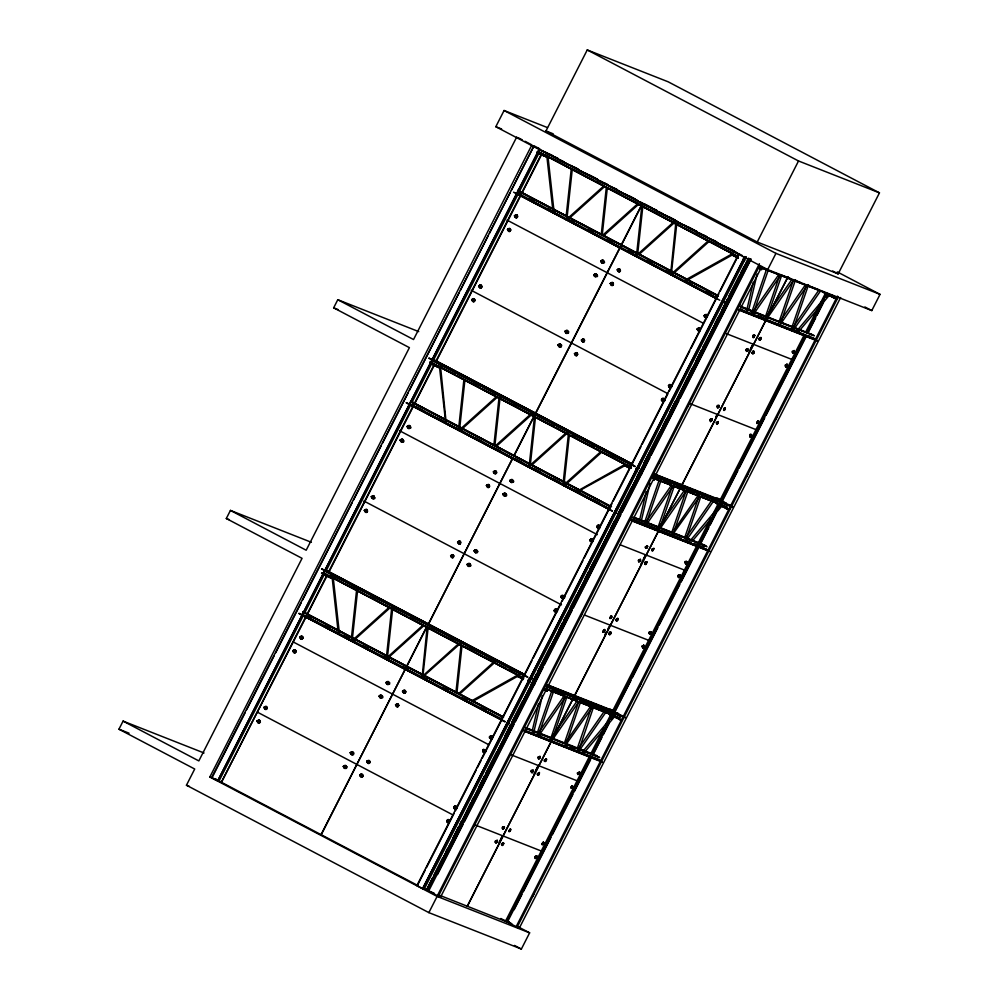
<?xml version="1.0" encoding="UTF-8"?>
<svg xmlns="http://www.w3.org/2000/svg" width="999" height="999" viewBox="0 0 999 999"><rect width="100%" height="100%" fill="white"/><g stroke="black" fill="none" stroke-linecap="round" stroke-linejoin="round"><path stroke-width="1.5" d="M260.027 721.64C259.952 723.988 256.181 721.453 258.454 720.579M259.902 720.978L259.89 722.477M265.422 708.441L264.872 707.829L266.696 707.604M266.708 707.904L265.085 708.328M265.946 706.718C270.142 710.401 260.989 708.166 265.959 706.718M294.905 652.247L294.143 650.686M295.217 651.86L294.543 650.524M295.816 651.673L294.33 650.461L295.192 651.76M302.635 637.724L301.174 638.149L302.547 637.886M360.964 775.049L361.613 776.298M362.35 776.523C357.979 773.563 364.51 777.297 360.989 775.137M361.738 776.81C365.746 775.461 358.354 772.664 360.739 776.41M364.797 510.826C365.06 507.692 369.642 511.663 366.333 512.112M366.084 511.888L365.097 510.851L365.934 510.064M366.233 511.688L365.547 510.252M369.755 762.249C368.156 764.922 366.283 759.54 369.318 761.238M367.744 762.062L369.48 761.812M369.63 761.338L369.618 762.824L367.994 762.961M372.19 497.315L372.502 496.328L373.901 496.54M397.215 705.931L396.753 704.72L397.34 706.093M396.878 704.782L397.739 706.206M398.564 705.406L398.089 706.093M402.722 441.595C397.789 440.784 405.082 438.536 402.322 441.508M402.709 441.308L402.11 440.059L402.41 441.471M403.983 440.796L403.608 441.945M403.608 692.02L403.696 690.796M403.521 691.832L405.394 691.633L403.384 691.783M410.04 426.785C407.48 424.8 409.078 430.119 409.74 426.136M410.951 427.135L410.814 427.959M467.557 564.822C468.706 561.038 472.752 567.444 468.294 566.108C464.635 563.174 472.302 562.687 469.755 565.983M469.23 565.784L468.469 564.048M469.343 565.809C468.556 562.1 466.745 566.058 469.692 565.834M470.142 564.947L469.53 565.759M470.966 565.034L470.841 565.846M474.488 300.974C471.241 301.036 474.45 297.277 474.65 300.774M473.039 299.712L474.25 300.936M474.275 300.849L473.626 299.513M475.686 552.41L476.885 551.436M477.26 551.598L475.711 549.974L474.612 551.498M477.922 551.373L477.21 552.772M504.645 493.643L503.721 494.905L505.219 495.566M505.469 495.229L504.782 495.467L504.483 493.843M506.755 494.805L506.381 495.954M509.927 230.569L509.203 230.632M510.064 230.619L508.941 229.096M510.664 230.007C508.054 234.103 507.305 225.624 510.676 230.007M513.711 481.143L513.573 481.968M515.884 216.771C518.306 217.857 512.912 215.247 516.783 215.447M575.436 354.695L575.923 353.209M576.898 354.807L575.824 353.808M577.497 354.533L576.798 353.334L575.836 353.534M582.18 340.522L583.166 339.523L584.452 340.609M582.18 340.247L584.003 341.483M584.24 340.309C585.214 340.284 581.58 343.456 582.155 339.61M611.613 283.304C615.147 285.302 610.064 284.74 612.15 283.192M613.423 284.003L612.887 285.065M344.268 765.808L344.255 767.756M344.568 766.733L346.154 767.045L344.255 766.757M344.892 768.094L346.178 767.819L345.991 766.708M352.822 754.195C349.675 755.644 350.849 749.874 353.047 752.796M352.51 754.083L352.048 752.459M352.822 753.92L352.085 752.497M353.259 753.583L352.547 754.457M382.23 696.715L381.381 697.889M387.225 682.504L387.837 683.666L387.724 682.217M388.024 682.329L388.199 683.878M447.015 820.816L447.29 821.765M447.702 821.615L447.465 821.203M447.614 821.353L449.325 820.891L448.913 820.129M453.546 555.631L451.61 555.107L451.348 556.793M447.614 821.265L449.475 821.24L447.54 821.478M453.371 556.118L453.384 555.919M453.583 556.018L452.947 557.43M454.982 808.441C452.672 806.505 457.242 806.156 455.844 808.566C453.459 809.39 453.546 805.256 455.881 806.48M455.144 808.715L456.431 808.453L456.605 807.254M459.94 541.508C455.169 540.834 461.463 546.428 460.489 541.97M485.252 751.011L483.816 749.974L483.341 751.473M485.526 751.335L484.915 750.561M491.958 736.45C493.156 741.196 488.748 733.653 491.82 738.136M496.441 472.052C496.078 476.411 491.458 469.692 496.028 471.491M491.745 737.924C490.671 739.61 488.436 736.126 490.959 736.063M495.929 473.089L495.292 471.653L496.166 473.126M554.383 610.451L555.931 609.315M558.441 345.479L558.978 344.43M556.431 610.077L556.518 610.714M557.092 610.876L556.818 609.914M557.305 610.926C555.806 605.731 551.898 613.286 556.992 611.563M557.542 610.988C556.293 605.394 551.048 612.837 556.83 611.962M560.726 345.429L559.028 345.891M559.977 344.33L560.614 346.616M562.237 596.391L562.612 597.864M565.909 332.717L565.933 330.769M562.699 596.053L563.461 597.527L562.762 597.664M567.894 331.668C565.172 328.871 566.146 334.203 566.72 332.617C565.122 328.384 568.856 335.14 567.07 331.343M562.487 598.026C565.983 597.827 561.213 593.768 563.224 597.614M567.956 331.943L567.27 333.079L565.896 332.704M590.434 540.846L590.696 539.173L592.307 539.597M594.655 275.399C598.788 272.802 593.481 277.235 596.216 274.875M592.869 540.309L591.67 541.508M598.139 525.636L597.427 526.61L598.401 527.634M598.276 527.797L598.988 527.659L598.176 525.849M603.883 262C602.347 265.072 599.425 259.403 603.071 260.589M598.638 527.847L599.75 527.285L599.313 525.761M600.049 527.035C598.064 521.578 595.079 530.132 599.937 527.385M600.274 527.097C598.551 521.166 594.105 529.795 599.912 527.834M603.309 262.312L601.96 261.214L602.659 262.45M603.896 262.013L603.621 261.051M664.023 399.513L662.162 399.912L664.073 400.599M668.681 385.776L669.517 387.212M669.442 385.539L670.017 386.913M671.116 387.063L670.566 385.102L668.693 385.789M697.951 329.682L698.526 328.609L699.862 329.133L698.651 330.107L697.976 329.508L698.788 330.607M706.668 315.072L707.092 316.583L705.981 317.158M503.633 828.358C504.133 825.436 502.272 830.244 503.446 828.408M539.073 757.517C537.986 760.901 539.772 755.144 539.423 758.129M542.332 844.442L543.518 842.432M578.546 773.8C579.532 770.828 577.772 775.249 578.696 773.913M610.714 616.82L610.776 617.906M611.026 617.594L611.013 616.57L610.389 617.07M647.04 546.241L646.515 547.689L646.54 546.503M646.765 547.44L646.753 546.328M650.586 631.805L649.825 633.578M686.238 561.875L685.988 563.236L686.026 562.062M717.519 407.38L718.331 405.869L718.368 406.905M753.97 336.95L753.845 335.901M754.245 337.275L754.52 335.277L753.758 336.863M757.879 422.365L757.804 421.416L757.916 422.165M793.506 352.447C794.342 348.751 791.77 355.382 794.342 351.785M793.631 351.198L793.293 351.86M446.216 423.064L440.534 366.458M553.946 212.725L553.109 212.737L546.828 156.056M352.147 640.883L351.149 640.821M385.789 658.865L387.225 659.315L386.176 659.328L391.77 607.342M428.146 627.559L422.714 677.971L421.99 678.109L427.11 627.534M422.727 677.934L421.678 677.946L460.414 643.431M496.653 396.453L459.265 430.07L459.727 430.906L458.454 430.169L463.886 379.757M458.791 430.032L459.503 430.157L464.935 379.782M500.337 395.154L499.4 395.055M566.858 219.505L565.809 219.48L566.908 220.092M676.748 223.988L671.316 274.4L670.579 274.538L675.699 223.963M708.466 240.659L671.078 274.275L671.678 275.112L670.267 274.375M502.809 844.692C502.922 841.183 503.021 847.015 502.06 844.48M538.711 773.189L538.486 774.512L538.548 773.351M609.964 633.928C611.051 630.981 609.09 635.414 610.164 634.003M645.304 563.786L645.903 562.662M645.616 564.235L646.728 561.763L646.203 564.085M717.457 423.351L717.469 422.202M717.319 423.239C718.081 422.415 718.993 421.103 717.632 421.84M752.722 352.884L753.209 351.286L752.909 352.884M753.696 352.06L753.196 353.134L753.146 352.272M753.134 352.447L753.671 351.149L754.195 351.76M753.446 352.884L753.683 351.061M351.436 637.799L356.543 590.446M352.322 639.36L357.592 590.471M387.55 656.268L392.657 608.903M455.894 692.694L460.989 645.342M456.943 692.732L462.038 645.366M493.856 445.542L498.963 398.189M494.905 445.566L500.012 398.214M529.358 464.198L534.453 416.845M530.232 465.759L535.501 416.87M566.133 216.421L571.241 169.068M567.02 217.982L572.29 169.093M563.236 482.005L568.344 434.652M564.123 483.566L569.393 434.677M601.211 234.852L606.306 187.5M602.26 234.877L607.192 189.048M636.7 253.509L641.97 204.62M637.749 253.534L642.856 206.181M495.766 841.782L495.629 842.694M497.202 841.533L497.29 840.209L496.216 840.908M531.618 771.328L531.406 772.464M531.805 771.79C533.803 770.616 531.93 771.515 531.905 770.766M533.191 771.278L533.191 770.429M539.385 757.991L539.635 756.805L538.973 757.254M539.822 756.655L539.947 757.642M536.475 856.942L535.676 858.228L535.414 856.88M536.413 856.742L536.738 856.33M537.037 856.355C536.051 859.202 537.812 854.095 535.851 856.305M543.169 843.743L542.407 843.094M543.993 842.694L543.481 844.118M571.291 787.399L572.252 786.712M571.316 787.187L572.227 785.863M579.183 772.652L578.808 773.825M603.583 631.405L604.358 630.344L603.171 632.042M603.384 631.68L604.383 629.67M610.077 617.432L609.939 618.344M611.176 615.908L610.352 618.319M610.214 618.019L611.101 616.258M611.713 616.845L611.6 615.859L610.689 616.408M639.248 560.064L638.998 561.5L640.247 559.64M640.571 559.989L640.172 561.313M645.092 547.527L645.242 546.828M647.364 546.416L646.64 548.214M647.652 546.228L647.29 546.952M642.557 647.177L643.856 646.178M644.13 645.654L643.506 645.466L643.319 646.927M644.392 645.666L643.868 647.09M649.512 633.516L650.399 631.63M650.337 633.841L650.549 631.78M651.073 632.454L651.123 631.68M678.383 576.411L678.483 577.647L679.382 577.047M678.483 577.047L678.458 576.186M679.557 575.824C679.57 573.688 679.795 577.659 680.132 575.761M679.67 575.724L678.658 576.748L679.57 575.436M685.351 562.749L685.639 564.01L687.087 562.112M686.101 563.186L685.888 563.111M710.664 420.304L710.639 421.191L711.5 419.218M712.1 419.817L711.8 418.806L710.614 419.967M717.432 406.743L717.519 407.979L718.431 407.392M717.619 406.655L717.482 407.255M718.293 407.055L718.456 405.582M719.218 405.769L718.456 407.505M746.428 349.712L746.39 350.761L747.552 349.55M747.889 349.588L747.776 348.601L746.703 349.3M753.283 336.288L753.159 337.637L753.995 337.375M750.024 435.726L750.249 437.2L751.748 434.977M750.212 436.188L751.211 435.477M750.249 435.277C753.034 433.279 749.225 438.573 749.937 436.163M757.292 423.164C757.267 419.568 759.465 423.139 756.892 422.502M758.428 421.765L757.966 420.941M784.964 366.034L785.276 364.96M785.726 366.096C785.464 367.407 788.735 362.437 786.188 364.847M792.532 352.697L793.531 350.861L794.242 351.286M502.097 844.28L502.347 845.516L503.783 843.606M502.185 844.917L502.285 844.192M503.021 844.33L502.272 843.693M503.309 844.255L503.346 842.844M503.558 843.718L503.409 842.669L502.085 844.217M508.891 831.255L509.215 830.169M509.003 831.156L510.227 830.206M510.102 830.231L510.202 829.357M510.789 829.62L510.202 830.956M537.1 774.362L537.262 773.676M537.712 774.687L537.949 773.825M538.586 774.462L537.874 774.05M544.667 761.026L545.004 759.939M544.917 760.826L545.891 759.04M545.579 761.076L544.805 760.589L545.879 760.002M546.228 759.215L545.779 760.239M546.565 759.39L546.316 760.089M610.114 633.853L610.664 633.054M609.889 632.717C611.413 630.893 611.413 634.215 610.327 632.404M616.371 620.129L616.47 619.705M617.557 619.118L616.433 620.429M617.232 618.868L616.333 621.041L617.507 620.192M617.682 618.668L617.37 620.654M617.981 619.318L617.906 618.344L616.995 618.905M645.953 564.198L645.167 564.46L645.292 563.136M645.179 563.886L646.078 562.012M652.185 549.7L652.035 550.611M653.334 548.888L652.21 550.199M653.808 548.801L653.408 549.675M716.633 423.539L716.97 422.44M718.256 422.34L718.081 421.64M723.588 409.877L723.825 409.016M723.713 409.777L725.336 408.928M724.999 408.666L724.937 407.992M752.422 353.309L752.647 352.447M752.534 353.196L752.921 351.698M753.733 351.848L752.859 351.398M754.32 351.66L753.92 352.36M759.377 339.648L759.54 339.011M759.789 339.173L759.864 340.072M761.001 338.461L760.851 337.4L759.839 338.336M761.275 337.999L760.514 339.735M321.641 569.005L527.684 677.285M321.516 573.214L332.005 578.446L330.881 576.923L517.907 675.199M428.996 358.304L635.039 466.595M438.236 366.233L439.36 367.757L430.144 363.411M536.351 147.615L539.16 148.801M545.591 155.544L546.703 157.068L537.487 152.722M521.928 677.747L517.981 676.685L522.302 678.121M528.021 680.207L527.947 680.931M532.267 678.596L530.369 677.846C524.9 680.918 533.616 683.304 528.021 681.705M628.009 465.971L629.183 466.895M629.283 467.057L625.337 465.996L627.384 465.721M636.151 470.242C635.951 467.17 642.232 468.818 637.712 467.157C632.255 470.229 640.971 472.614 635.364 471.016M612.812 710.801L610.127 709.09M744.542 257.492C740.771 259.528 747.764 262.038 742.719 260.327M532.342 730.331L538.586 703.721M533.728 732.479L542.407 695.516M639.685 519.642L646.278 491.558M641.433 520.317L650.099 483.354M746.69 310.439L753.283 282.342M748.788 309.628L757.105 274.138M392.207 605.906L391.533 605.144L392.944 605.894M385.764 658.766L423.189 624.949M600.449 237.3L600.911 237.862M495.392 841.595L495.841 840.708M495.641 842.082L496.828 840.434M495.841 841.558L495.716 842.894L496.74 842.307M496.765 841.658C495.829 841.757 496.965 841.57 497.115 840.559M497.514 841.133L496.54 842.794M501.998 828.109L502.709 826.71M502.597 828.421L503.296 827.746M502.797 827.896L503.284 829.133M504.47 827.484L503.996 828.571M531.181 771.353L531.468 770.679M533.091 771.29L533.079 769.979L532.842 770.928M538.136 757.704L538.586 756.83M538.573 757.667L538.361 758.803M539.785 758.341L540.034 756.318L539.51 757.155M535.227 857.267L535.189 858.441M535.314 857.105L535.339 858.566L536.463 857.704M604.395 631.543L604.87 630.444M543.843 843.094L542.769 844.492L542.195 844.055M610.152 617.207L610.027 618.556L611.013 617.944M611.288 617.807L611.725 616.321M638.174 560.851L638.448 560.102M577.26 773.426L577.534 772.689M638.885 560.801L638.761 561.775M640.334 560.614L640.434 559.29L639.372 560.227M579.42 773.189L579.52 771.865L578.296 772.764M579.258 773.888L579.732 772.801M645.928 546.977L645.804 548.326L646.84 547.727M646.053 547.115L645.916 548.164M647.602 546.565L646.89 547.964M641.87 646.628L642.145 645.891M642.232 646.44L642.519 645.766M642.669 646.415L642.544 647.752L643.156 647.452M642.794 646.553L642.782 647.702M643.893 645.953L642.644 647.152M644.23 646.053L643.656 645.292M709.74 420.392L710.464 418.981M710.089 420.204L710.539 419.33M648.838 632.966L649.313 631.88M710.539 420.179L710.564 421.64L711.95 420.492M649.188 632.792L649.637 631.917M649.75 632.891L649.5 634.103M710.651 421.453L712.037 419.105M651.098 632.717L650.624 631.63M678.009 576.211L678.458 575.337M678.259 576.71L679.482 574.887M745.878 349.975L746.328 349.101M746.328 349.95L746.54 351.423L748.001 349.525M684.964 562.562L685.264 561.875M685.414 562.524L685.764 563.648M685.339 562.999L685.651 562.387M747.427 349.588L746.515 350.761M747.689 349.925L747.689 348.776L747.339 349.475M685.901 563.761L687.137 561.775L685.951 561.725M752.834 336.326L753.283 335.439M756.98 422.065L757.005 423.526L758.391 422.39M757.017 422.477L757.592 421.59M758.453 422.028L758.441 420.716L757.904 421.553M787.487 365.072L786.026 366.97L785.926 365.622M787.175 365.472L787.262 364.735M791.97 352.048L792.232 351.311M792.769 351.835L792.794 353.296L794.18 352.16M792.806 352.247L793.755 350.711M793.968 352.073L793.855 350.799M794.23 351.798L794.217 350.487L792.994 351.386M501.373 844.267L501.648 843.531M502.16 844.055L502.447 845.129M510.302 830.619L510.689 829.145L509.652 829.595M538.798 774.55L537.812 775.162L538.161 773.663M538.399 774.475L539.36 773.039L538.823 774.662M616.021 619.73L616.458 618.856M616.296 620.242L617.007 618.831M644.842 563.161L645.292 562.275M646.703 563.061L646.952 562.075M652.384 549.612L652.122 550.811L652.921 550.536M716.071 422.877L716.345 422.152M723.751 409.49L724.6 407.892L725.361 408.091M725.137 408.953L725.037 407.979L724.2 408.366M751.96 352.285L751.822 353.259M753.096 353.009L753.059 352.035M753.783 353.084L754.27 351.985M759.153 338.811L759.452 338.124M760.014 340.159L761.113 338.399M259.403 722.265L258.229 721.141M266.908 708.491L266.159 707.442M293.231 650.961L294.792 650.149M367.382 511.213L365.971 512.062L364.785 510.814M372.277 497.065L374.038 497.477L372.352 497.577M375.162 497.789L374.45 498.776M472.664 301.024C475.649 303.034 475.099 297.452 472.415 299.263M479.682 286.588L481.543 286.576L479.895 286.988M510.439 230.532C510.501 226.948 506.106 230.919 509.815 230.869M405.532 692.02C402.023 695.054 403.683 687.961 405.107 691.32M505.844 495.229L504.445 493.781L505.444 495.129M510.964 480.894L512.262 480.531M582.529 340.434L583.766 340.122M584.29 340.671L582.467 340.896M613.061 283.504C611.538 280.806 609.265 285.389 612.287 285.027M611.475 283.254L612.474 284.89M620.092 270.354C616.858 272.028 619.155 268.232 620.154 270.891M619.193 271.541L620.379 270.667M382.792 697.652L382.804 696.403M451.523 556.218L452.984 555.806M489.285 486.126L487.849 486.451L489.235 486.201M496.316 472.914L494.93 471.466L495.504 471.803M566.383 331.156L567.37 332.754M597.627 275.886L597.252 276.611M604.582 262.225L604.22 262.949M447.028 820.828L448.576 820.004M483.241 750.973L485.002 751.26L483.491 751.385M485.302 751.548L483.966 752.147M556.955 610.839L556.555 611.6M564.61 597.827L564.622 596.565M599.013 525.561L597.202 525.949L597.951 527.672M593.194 541.146C592.544 534.752 586.588 543.181 592.956 541.483M663.673 399.35C658.778 396.004 665.034 405.906 663.611 398.751M669.592 385.602L670.242 385.464M664.884 400.299L664.522 401.024M671.266 386.488C670.504 388.686 667.494 385.402 669.992 385.152M671.852 386.638C667.469 391.059 668.094 380.494 671.852 386.213M697.514 329.208L699.063 328.396M700.087 329.92L698.676 330.769L697.502 329.52M705.306 315.147L706.256 316.858L705.631 317.108M705.381 315.372L706.093 315.309M537.462 732.417L551.673 691.196M539.198 733.141L554.408 688.973L553.134 688.149M564.56 697.939L549.962 740.846M552.597 738.423L566.795 697.202M564.435 743.031L578.646 701.81M580.869 701.073L565.147 746.715L563.861 745.853L564.872 746.603M644.817 521.728L659.015 480.507M645.529 525.399L660.739 481.231M577.397 748.139L591.083 708.391M593.831 706.168L578.271 751.872M657.205 529.945L657.829 530.531L657.117 529.994L672.427 485.776M659.952 527.734L674.15 486.513M671.79 532.342L685.988 491.121M699.625 496.603L671.615 535.976L672.464 536.088L688.224 490.384M751.161 313.973L766.37 269.805M753.895 311.763L768.094 270.542M684.752 537.45L698.438 497.689M683.853 540.284L685.426 541.196L700.674 496.953M765.072 317.782L779.27 276.561M781.505 275.824L766.283 319.992L765.671 319.405M779.145 321.653L793.343 280.432M779.857 325.324L795.579 279.695M792.095 326.76L806.305 285.527M792.806 330.432L808.528 284.79M496.053 841.87L496.178 841.071M497.302 841.52L496.765 842.432M503.533 828.508L504.183 826.985M530.931 771.166L531.543 770.129M537.887 757.517L538.261 756.792M540.047 757.629L538.748 758.753M611.713 617.157L610.851 618.443M639.21 560.489C638.736 562.712 641.508 558.591 639.273 560.789M646.703 546.153L645.841 547.14L646.453 546.103M640.434 560.601L638.985 561.288M716.807 406.368L717.419 405.319M717.407 406.68L719.068 405.631M719.068 406.468L718.693 407.192M753.196 336.451L753.558 335.726M747.901 349.887L747.027 351.186M534.94 856.905L535.327 856.255M542.557 842.881L542.157 844.792L543.206 844.317M572.702 786.225C570.317 784.864 572.065 790.284 571.116 787.224M572.29 786.638L571.44 787.649M578.184 773.351L578.983 772.702M572.677 786.825L571.553 788.273M642.582 646.578L643.693 645.117M649.637 632.904L650.024 632.342M644.143 646.378L643.156 647.652M677.759 576.023L678.371 574.987M679.645 575.948L678.521 576.997M685.326 562.687L686.438 561.226M750.224 435.564L750.411 436.263M750.237 436.039L751.186 435.202M751.598 435.676L750.986 436.713M786.088 364.922L785.689 366.833M786.962 365.334L785.988 365.959M787.274 365.459L786.737 366.358M531.643 733.291L532.991 733.428M638.998 522.602L639.922 522.502M537.874 773.988L538.249 773.263M544.38 759.64L544.08 760.976M546.416 760.077L546.478 758.915L545.579 759.252M608.828 633.204L609.677 631.917M610.701 633.578L610.414 634.315M617.981 619.617L617.607 620.342M645.329 563.286L645.829 562.262M651.872 549.275L652.247 548.626M652.185 549.637L653.833 548.226L652.909 550.686M723.751 409.178L724.375 408.254M759.09 338.261L758.778 339.598M759.54 338.948L759.902 338.224M759.814 338.624L759.39 339.922L760.264 339.847M759.814 339.086L760.788 338.311M496.615 842.082L495.829 842.407M545.067 760.963L546.016 759.977M672.464 536.088L670.903 535.177M517.232 926.323L529.62 932.841L521.366 949.05L428.858 912.624L186.451 785.226L194.705 769.018L118.956 729.208L123.077 721.103L204.033 752.984M123.077 721.103L198.838 760.913L302.06 558.329L226.311 518.518L230.432 510.414L311.388 542.295M230.432 510.414L306.181 550.224L409.403 347.64L333.654 307.829L337.787 299.725L418.731 331.606M837.262 271.89L880.044 294.368L871.79 310.577L767.694 269.593L495.816 126.711L504.083 110.502L547.452 127.585M516.758 136.95L413.536 339.535L337.787 299.725M529.62 932.841L437.112 896.415L209.852 776.985L531.905 144.917L525.024 141.296M212.675 776.448L245.23 712.549M246.653 709.777L274.25 655.594M275.674 652.822L301.149 602.809M302.572 600.037L352.11 502.797M353.534 500.012L381.131 445.841M382.555 443.057L408.029 393.044M409.44 390.272L458.991 293.032M460.402 290.247L488.012 236.076M489.423 233.291L509.952 193.007M511.363 190.235L534.015 145.779L211.588 777.697L217.72 780.868L539.772 148.801M299.063 613.324L505.107 721.615M406.406 402.634L612.449 510.926M545.966 130.981L587.25 49.95L668.181 81.818L879.457 192.857L838.161 273.888L757.23 242.02L545.966 130.981L553.184 133.829M326.136 570.479L525.399 674.987M303.246 615.759L219.018 781.056L215.334 779.607M304.658 612.974L324.475 574.075M325.899 571.303L410.826 404.607M412.25 401.823L432.067 362.924M433.479 360.152L517.707 194.842M519.13 192.07L538.948 153.172M215.634 779.295L221.391 782.329L305.607 617.007M307.018 614.223L326.835 575.324M328.246 572.552L434.403 364.173M435.814 361.388L541.258 154.395M305.981 617.157L221.391 782.329M307.392 614.373L327.21 575.474M329.333 571.316L434.066 365.709M436.188 361.538L541.633 154.545M328.209 576.947L330.244 576.673M435.564 366.258L437.599 365.984M542.919 155.569L544.954 155.295M331.156 575.636L330.107 577.697L323.326 574.138M545.854 154.258L544.805 156.319L536.675 152.048M426.76 626.585L321.253 834.727M512.362 458.591L428.608 624.038M513.773 455.831L619.717 247.902M621.116 245.142L641.47 205.207M321.041 834.64L426.998 626.71M428.396 623.95L512.599 458.703M513.998 455.956L641.695 205.332M738.111 258.154L732.692 255.307L734.727 255.032M738.923 253.521L416.883 885.576L422.639 888.611L745.067 256.693M417.257 885.726L425.037 870.454M426.461 867.669L454.058 813.498M455.482 810.713L475.999 770.429M477.422 767.657L480.956 760.701M482.367 757.929L524.138 675.973M525.549 673.189L531.918 660.689M533.329 657.904L560.938 603.733M562.35 600.948L582.879 560.664M584.29 557.892L611.9 503.708M613.311 500.936L640.921 446.753M642.332 443.981L667.819 393.968M669.23 391.196L689.76 350.911M691.171 348.127L715.946 299.513M717.369 296.728L718.781 293.956M720.192 291.171L738.598 255.057M422.639 888.611L744.692 256.543M424.3 888.948L746.353 256.893M427.085 888.635L432.692 877.621M434.103 874.862L442.52 858.341M446.029 851.448L447.427 848.7M453.047 837.686L458.653 826.66M460.052 823.913L461.463 821.153M470.579 803.258L462.699 820.067M471.99 800.499L473.389 797.751M479.008 786.737L484.615 775.711M486.014 772.964L496.54 752.309M504.97 735.776L510.576 724.762M511.975 722.015L522.502 701.348M530.919 684.827L536.538 673.813M537.937 671.053L550.574 646.266M558.99 629.745L562.499 622.864M563.898 620.104L570.054 609.378M570.217 607.717L576.535 595.317M584.952 578.796L588.461 571.915M589.86 569.155L605.844 539.148M610.913 527.847L614.422 520.954M617.931 514.073L631.256 487.912M636.875 476.898L640.384 470.005M643.893 463.124L659.328 432.829M662.837 425.936L666.345 419.056M669.854 412.175L675.461 401.148M687.387 377.747L677.409 398.688M688.798 374.987L692.307 368.107M695.816 361.226L701.423 350.199M702.834 347.452L713.186 328.459M714.76 324.038L718.269 317.158M721.778 310.264L727.384 299.25M728.783 296.503L739.31 275.836M740.721 273.089L744.23 266.209M426.685 890.209L748.663 258.117M426.735 890.196L748.076 259.528M427.06 890.359L748.276 259.603M757.23 242.02L798.526 160.976L879.457 192.857M749.774 258.654L427.722 890.708L423.601 888.548M750.686 259.016L428.633 891.071L438.636 896.278M437.5 874.55L462.987 824.537M464.398 821.765L513.948 724.525M515.359 721.74L542.969 667.569M544.38 664.785L571.99 610.614M573.401 607.829L620.829 514.76M622.24 511.988L649.85 457.804M651.261 455.032L678.87 400.849M680.282 398.077L751.061 259.153M761.887 266.496L440.522 897.152L438.311 896.29L437.337 895.778L759.402 263.724M428.858 912.624L437.112 896.415M473.651 826.673L475.062 823.888M580.519 616.907L581.942 614.135M658.378 464.098L659.802 461.326M687.399 407.142L688.823 404.37M716.42 350.199L717.844 347.415M738.361 307.13L739.784 304.345M438.311 896.29L759.69 265.634M545.866 688.998L619.168 717.906L620.841 716.008L546.678 686.276L625.062 717.607M631.068 520.229L709.827 551.248M653.658 475.911L732.417 506.918M738.423 309.54L817.182 340.559M544.855 690.234L546.928 691.046L546.64 690.247M654.283 480.357L653.995 479.545M761.338 268.856L761.638 269.668L759.565 268.856M767.694 269.593L775.948 253.384L880.044 294.368M499.001 842.557L502.509 835.676L503.146 835.988M534.09 773.701L537.599 766.82M604.957 634.615L606.356 631.868M640.734 564.385L645.654 554.745M717.22 414.285L715.821 417.045L717.844 414.61M748.788 352.322L752.297 345.442L750.986 348.226M501.198 838.461L502.597 835.701M536.276 769.605L538.386 765.471M607.854 629.145L609.253 626.385M643.631 558.916L645.741 554.782M467.27 906.18L550.761 742.319M554.969 734.053L658.116 531.618M680.569 487.562L661.625 524.737L680.656 487.587M681.98 484.802L766.171 319.555M550.849 742.344L467.357 906.218L466.733 905.906M552.959 738.211L658.903 530.282M766.258 319.593L682.055 484.84L681.43 484.515M621.54 720.429L609.54 714.397L613.811 715.846M720.616 505.656L716.895 503.708L720.666 505.032M836.25 299.051L824.25 293.019L828.845 294.293M589.023 757.292L505.494 921.203L506.481 921.727L590.709 756.418M591.146 753.121L603.883 728.121M605.294 725.336L610.963 714.223M612.375 711.45L696.603 546.141M698.014 543.356L710.764 518.356M712.175 515.571L717.831 504.47M719.967 500.299L804.195 334.99M805.606 332.205L825.424 293.319M592.12 753.633L611.95 714.747M613.361 711.962L697.589 546.653M699 543.881L719.53 503.596M720.941 500.811L805.169 335.502M806.593 332.729L826.41 293.831L824.25 293.019M590.909 758.166L507.392 922.089L517.395 927.284M592.332 755.381L609.315 722.052M610.739 719.268L612.862 715.097M614.273 712.324L698.501 547.015M699.912 544.243L719.73 505.344M721.852 501.173L806.081 335.864M807.504 333.092L824.487 299.75M825.911 296.965L827.322 294.193M514.135 909.727L521.928 894.455M523.339 891.67L550.948 837.499M552.36 834.714L572.889 794.43M574.3 791.658L590.584 759.702M593.418 754.145L601.91 737.474M603.321 734.702L608.99 723.588M611.113 719.417L613.236 715.247M614.647 712.474L630.931 680.519M632.342 677.747L657.829 627.734M659.24 624.949L679.77 584.665M681.181 581.893L698.875 547.165M700.287 544.38L708.791 527.709M710.202 524.937L715.858 513.823M717.981 509.652L720.117 505.494M722.24 501.323L737.811 470.766M739.223 467.982L764.697 417.969M766.121 415.197L805.756 337.4M807.879 333.229L815.659 317.957M817.082 315.172L823.451 302.672M826.285 297.115L827.696 294.343M703.159 548.264L704.47 545.042M619.467 719.617L615.796 716.533M724.962 507.542L721.852 506.318L726.822 508.916L723.139 505.844M834.177 298.226L830.494 295.155M837.462 296.129L516.083 926.785L519.28 928.171L840.646 297.515M532.579 896.578L534.003 893.805M639.46 686.812L640.883 684.04M746.34 477.06L747.764 474.275M775.361 420.104L776.772 417.32M838.448 296.641L517.07 927.309L519.28 928.171M779.732 325.437L778.745 325.174L779.582 325.449L807.854 284.64M594.23 704.495L592.519 704.02M685.789 537.799L713.211 498.339L714.597 498.926M607.38 709.752L605.856 709.028L606.63 709.827M553.109 212.675L553.958 212.337M753.92 352.697L753.546 353.396M724.475 410.227L725.087 409.265M718.206 422.952L717.519 423.876M644.78 562.612L645.217 561.938M609.69 633.191L609.303 634.502M545.991 760.726L545.554 761.375M539.285 774.1L538.598 775.024M509.365 830.619L510.277 829.882L509.14 831.255M752.759 335.764L753.196 335.09M746.603 349.375L746.84 349.063M603.471 630.294L602.971 632.005M611.55 617.532L611.113 618.194M604.507 631.156L604.145 631.855M531.818 771.166L533.004 770.416M533.029 771.64L532.33 772.564M503.071 827.334L502.584 829.033M495.516 840.671L495.017 842.382M684.889 562L685.339 561.338M686.201 563.061L685.938 561.65M678.696 576.036L679.72 574.812M679.657 576.86L679.42 577.172M651.036 633.079L650.087 634.165M578.346 772.652L577.934 774.562L578.995 774.088M572.514 787.187L572.065 787.861M796.328 331.593L797.639 331.78M617.007 713.823L615.409 712.986M496.54 842.045L496.466 841.395M754.108 310.115L778.858 274.463M753.034 314.935L780.456 275.462M766.171 316.483L791.82 279.57M765.996 320.03L793.406 280.569M780.619 320.554L805.381 284.915M671.515 485.164L644.093 524.625L644.917 524.825L643.93 524.562M645.691 525.624L673.101 486.151M793.144 327.11L818.793 290.185M792.969 330.657L820.379 291.184M659.702 525.911L684.465 490.259M658.641 530.719L686.051 491.258M674.163 529.982L698.039 495.604M538.511 732.766L564.16 695.853M540.097 733.766L565.746 696.84M687.387 538.798L713.91 500.599M577.11 700.948L549.7 740.421L551.585 741.37M551.286 741.408L578.708 701.947M565.921 741.945L592.457 703.746M592.27 707.292L564.46 746.74L565.122 746.777M579.32 747.215L605.856 709.028M578.259 752.035L606.555 711.288M603.521 262.437L603.671 261.438M594.467 275.874L595.754 276.536L596.715 275.886M596.653 276.199L596.665 274.713M567.882 332.455L567.257 333.079M568.431 333.179L568.681 331.593M495.129 471.328L494.218 472.589L495.704 473.251M489.073 486.138L488.711 485.514M388.898 683.928L388.661 682.167M389.51 684.327L389.76 682.742M382.005 697.265C380.007 699.712 378.221 694.355 381.418 695.629M345.991 766.982L344.168 767.007M707.267 317.133C708.316 310.976 700.137 317.545 706.917 317.382M699.937 330.494L699.4 328.521M662.349 399.8L663.473 399.338M599.612 527.197L599 527.534M592.507 541.058L592.045 539.21M554.994 610.489L555.681 609.502M564.123 598.064C566.321 594.243 558.104 594.867 561.8 598.064M556.868 611.088L555.656 611.525L554.682 610.489M454.82 806.767L455.469 808.353L456.118 808.116M457.018 808.416C452.048 811.712 454.008 802.06 457.142 807.592M449.363 821.99L449.213 820.341M517.245 217.095L517.395 216.096M516.421 217.532L517.532 216.97L517.357 215.709M472.427 299.263L472.415 300.761M481.605 287.113L480.694 287.587M408.141 426.96L409.902 426.76M401.623 439.86L402.36 441.57L401.798 441.233M366.546 511.738L366.009 510.014M619.88 270.454L618.955 269.293L618.031 270.554M612.849 283.279L611.076 283.429L611.975 284.977M613.049 284.752L613.199 283.766M575.761 352.972C572.677 356.718 581.156 354.495 575.749 352.972M584.328 341.446L584.328 339.947M577.41 354.77L576.498 355.244M512.662 480.769C511.001 478.109 509.527 482.842 512.437 481.93M512.649 481.78L512.799 480.794M760.014 338.374L761.001 338.186M760.214 339.273L760.152 338.124M753.683 352.934L753.059 353.821M717.444 422.028L716.645 423.801M653.284 549.962L652.335 550.486M609.74 632.904L610.501 632.23M610.551 633.853L610.164 634.565M545.941 760.651L545.092 761.625L544.792 760.926M538.174 773.376L538.723 772.702M510.027 831.343L509.09 831.568M502.859 844.642L503.271 843.031L502.559 843.643M754.882 335.639L754.307 334.99L753.783 336.126M754.37 336.813L753.596 337.387M746.34 350.287L747.477 349.787L746.865 349.151M718.581 407.043L717.819 407.617M639.198 560.189L639.997 559.34M749.7 434.84L750.449 434.115M610.951 617.532L610.152 617.594M751.111 436.238L750.311 437.025M603.421 630.419L604.22 629.57M538.811 757.217L539.348 756.543M531.855 770.878L532.579 770.366M650.149 631.88L650.536 632.979M503.783 826.772L503.034 827.759M503.146 829.02L504.395 826.66L503.196 827.484M579.02 774.2L577.984 773.825M571.828 786.026L571.303 787.974M542.669 843.031L543.056 842.319M797.364 330.207L828.171 293.743M797.926 332.43L829.732 294.792M691.008 539.722L720.828 504.433M692.557 540.771L722.377 505.482M582.667 751.585L615.459 712.774M615.022 716.171L583.216 753.808L582.105 752.722M745.142 257.243L743.493 259.553M719.804 300.237L513.573 192.17M562.949 485.027L564.323 485.801L563.686 485.002L601.111 451.348M759.839 339.373L760.376 337.949M760.464 339.51L759.977 339.31M752.559 353.047L753.508 353.171M724.5 409.927C722.939 410.939 725.798 407.093 724.138 409.59M717.319 423.314L718.119 421.665M717.719 423.401L716.77 423.663M645.741 563.786L646.228 562.175M616.845 619.055L617.494 618.406M617.569 619.155L616.783 620.279M617.332 620.429L616.957 620.754M610.177 632.817L610.864 632.167L610.864 633.016M610.364 634.09L609.49 634.203M545.242 760.239L546.153 758.79M509.89 829.557L509.49 830.931M510.002 831.23L509.015 831.393M502.534 843.406L503.184 842.756M502.709 843.393L503.583 843.268M498.876 394.455L499.575 395.142M532.767 412.262L533.091 412.937M351.873 640.958L352.46 641.608L352.322 640.983M386.201 659.365L385.864 658.566M496.615 660.839L496.028 660.002L496.565 660.851M338.611 633.853L339.123 634.165M753.933 336.8L753.258 336.925M717.881 405.881L718.756 405.144L719.093 405.869M717.994 407.192L718.031 406.543M712 419.418L710.751 420.741L711.613 419.667M793.418 352.347L792.794 352.697M786.762 364.535L785.813 366.146M785.926 366.77L786.712 366.246M756.955 422.802L757.629 422.577M603.096 631.306L603.209 632.33L604.12 631.73M678.833 575.536L679.844 575.274L679.22 575.349M643.606 647.277L642.894 647.889M538.961 757.03L539.772 756.48M503.171 827.259L503.883 826.872M624.562 464.647L576.698 491.446L576.71 492.195L626.298 464.885M577.11 492.42L576.76 491.433M628.958 463.399L628.696 462.412L628.508 463.049M521.715 673.85L521.266 673.089L521.216 673.85M567.757 218.356L604.008 185.764M569.48 218.182L604.607 186.601M602.772 235.152L637.899 203.571M603.371 235.989L638.498 204.408M636.013 255.844L673.388 222.228M638.873 254.645L675.124 222.04M459.865 430.906L497.252 397.29M673.938 273.077L709.065 241.496M495.429 445.841L530.544 414.26M496.028 446.678L532.28 414.086M529.795 465.522L566.046 432.917M531.518 465.334L567.769 432.729M351.923 640.759L389.298 607.142M352.51 641.595L389.897 607.979M564.323 485.801L601.71 452.185M386.401 659.415L423.788 625.786M422.44 676.211L458.691 643.606M458.641 693.618L496.028 660.002M459.24 694.455L495.492 661.85M561.126 347.09L561.725 345.254M705.007 314.822L704.47 315.871L705.294 316.983M705.381 315.097L704.782 315.921L705.756 316.945M706.443 316.82L705.219 315.035M487.412 484.89L486.875 485.939L488.036 487.175M698.651 330.107L699.775 329.383L698.201 329.345M487.699 485.814C489.847 485.189 486.401 485.801 487.849 486.451M488.024 487.162L489.498 486.65L489.085 485.701M458.953 541.733L458.429 542.819L459.915 543.606M671.128 387.063L669.842 387.337M663.86 400.012L662.312 400.174M664.035 401.086C666.445 396.278 657.717 400 663.673 401.223M453.421 557.005L451.336 556.793M388.361 682.167L386.788 682.742L388.049 684.09M598.938 527.447L598.226 525.749L599.475 526.161M388.449 683.915L388.973 682.829L387.649 681.768M388.923 683.928L386.551 683.291M592.045 539.435L590.696 539.535L590.546 540.534M590.996 540.097C592.869 538.661 588.836 541.433 592.295 541.221M591.146 540.746L592.519 540.484M381.718 696.977C379.358 698.476 380.02 693.818 382.093 696.753M561.875 595.741L561.338 596.79L562.162 597.902M351.598 752.422L351.074 753.508L352.272 754.32M353.384 754.807L353.983 752.971M346.428 768.468L347.028 766.633M490.521 736.425L490.759 738.211M492.22 738.773C494.967 733.266 484.99 737.524 491.795 738.923M483.354 749.862L482.904 751.236L483.978 752.147M485.152 751.76L483.116 750.948M515.621 216.134L516.471 217.357M479.645 285.427C477.197 287.837 483.728 288.624 481.318 285.677M620.004 271.091L619.243 271.366M408.741 425.736L407.629 427.26L409.752 428.096M409.677 427.934L409.815 426.798M401.423 439.872L401.785 439.785M584.228 340.746L582.654 340.996M366.633 511.7L366.271 510.202M510.826 480.844L512.4 480.581M512.499 481.293L511.188 481.468M512.499 482.092C514.885 478.946 507.367 479.308 511.038 482.217M300.724 636.575C298.351 638.598 304.208 640.084 302.647 637.1M300.936 636.788L301.111 638.186M300.711 637.524L302.635 637.637M504.395 493.868L504.92 495.516M475.337 551.036L476.81 550.911M264.922 707.754L266.496 707.504M266.758 708.703C263.074 709.677 266.046 705.269 266.558 707.554M259.915 722.477L257.53 721.827L258.641 720.316M397.19 704.095C393.032 706.78 402.135 706.805 397.177 704.095M367.682 761.762L369.58 761.775M753.296 353.084L752.659 353.097M753.321 353.359L752.647 353.883L752.547 352.872M717.532 423.588L716.882 423.526M645.704 564.51L646.328 563.623M610.177 634.427L609.49 634.54M538.473 773.014L539.385 772.452L539.497 773.139M510.139 829.095L509.515 830.419M747.04 350.886L746.228 350.387M793.481 352.922L792.669 352.834M718.206 407.604L717.407 406.955M786.8 364.36L786.201 365.085M711.076 419.38L711.912 419.006L711.3 419.343M710.601 421.178L711.213 421.091M645.916 547.714L646.603 547.902M603.721 630.069C605.531 628.121 604.258 632.18 604.77 629.969M650.349 633.691L649.65 634.215L649.537 633.191M532.08 772.726L532.529 772.077L531.93 772.427M578.771 774.3L577.971 773.651M496.228 842.095L496.553 842.494M542.819 842.644L543.531 842.07M685.376 280.007L733.241 253.222M688.448 279.495L733.653 254.196M472.003 700.649L521.191 673.114M472.415 701.623L518.943 675.574M748.688 263.049L749.412 262.999M810.152 336.238L809.327 336.301M641.333 473.751L642.057 473.688M702.796 546.928L701.985 546.99M533.978 684.44L534.715 684.377M456.506 695.866L455.556 695.791M688.611 489.023L686.463 487.687M579.695 698.801L581.281 699.387M760.589 337.65L760.551 337.824M724.5 408.104L725.286 407.929M645.978 562.225L646.765 562.037M602.434 260.826L601.56 261.9L603.046 262.687M566.308 331.044L567.02 331.256M558.953 344.418L559.989 344.343M560.876 345.492C556.206 344.031 561.8 348.776 560.876 344.942M560.639 345.167L559.053 345.779M488.998 486.938C486.413 487.787 487.187 483.404 489.223 485.539M453.296 555.931L451.473 555.694L452.659 557.28M598.376 525.811L598.801 527.534M562.487 596.041L561.725 596.328L562.012 597.427M563.786 598.314L561.55 597.964M555.419 611.038L556.643 610.302M345.866 767.856L344.255 767.419M490.521 736.413L491.658 736.463M491.958 738.411L491.283 738.536M449.15 822.14L447.327 821.178L448.913 820.341M479.632 285.414L481.019 285.477M481.006 285.464C482.617 286.638 477.36 286.089 480.694 287.587M473.151 299.2L472.452 300.162L473.738 301.248M582.392 339.423L584.34 339.96M576.885 355.07L576.386 354.995M365.547 509.977L367.382 510.939M512.512 482.105L511.126 482.042M300.936 636.788C303.846 635.888 302.372 640.596 300.699 637.961M294.368 650.524L293.531 651.311L294.817 652.397M295.105 652.547L295.866 651.061M258.354 720.729L259.565 722.14L258.853 720.816M403.696 690.784L405.307 691.233M397.003 704.357L396.303 705.319L397.577 706.405M397.127 704.532L398.501 705.144M369.455 762.175L367.607 762.012M777.971 324.375L779.744 325.125M791.37 329.658L792.769 330.244M332.118 574.038L332.842 574.075L332.242 574.475M657.055 529.72L658.653 530.569M670.616 535.064L672.215 535.914M684.028 540.347L685.651 541.283L684.352 540.971M536.75 735.314L537.974 735.764L536.725 735.239M753.97 335.389L754.857 335.389M753.77 337.525L753.196 336.725M786.575 364.66L787.175 364.323M757.679 421.166L758.216 421.054M750.711 434.827L751.498 435.177M646.628 546.078L647.352 546.203M639.735 559.802L639.884 559.665M639.497 561.7L638.848 561.975L638.885 561.076M686.101 561.625L687.012 561.875M603.958 630.032L604.582 629.957M643.368 645.516L644.055 645.504M539.073 758.903L538.486 758.104M532.105 772.564L531.53 771.765M578.833 772.389L579.632 772.327M543.269 842.319L543.681 843.131M536.013 856.205L536.688 855.931M529.87 467.395L528.758 467.057M594.992 275.761L596.49 275.1M451.548 556.406L453.284 556.518M555.057 610.264L556.743 610.277L555.919 609.303M555.257 610.976L556.418 610.739M380.194 696.44L381.518 696.266M483.491 750.724L484.702 750.549M515.571 216.059L516.645 215.834M409.827 426.685L408.141 427.235M408.266 427.397L409.74 427.285M372.44 496.978L373.713 496.753M475.512 551.698L476.71 551.523M531.992 678.983L530.432 678.621L528.796 680.931M534.989 413.673L535.839 413.773L534.977 413.936M493.993 448.451L493.144 448.176M357.192 587.262L357.917 587.375L357.18 587.549M722.914 502.035L724.412 503.046M595.379 273.838C590.509 276.461 600.636 277.635 595.791 273.901M705.306 314.71L706.68 315.085M566.233 330.657L568.119 331.918M560.314 346.74L558.429 345.467M663.761 401.423C658.703 401.573 663.236 395.192 664.897 399.875M494.98 470.866C490.122 473.501 500.237 474.675 495.392 470.941M487.699 484.765L489.597 486.038M591.908 539.797L592.207 539.847M562.175 595.629L564.06 596.89M556.256 611.713L554.882 611.338M387.674 681.78L386.563 683.291M490.771 736.45L491.283 736.713M491.645 738.224L490.921 738.486M351.685 752.384L352.572 752.397M352.26 754.12L352.572 754.17M483.641 749.737L484.365 749.774M344.568 765.684L345.292 765.721M345.279 768.356C350.137 765.721 340.01 764.547 344.855 768.293M449.063 822.801C444.468 823.188 447.752 816.807 450.074 820.816M481.256 285.851L479.632 285.789L480.094 287M511.5 479.745L510.389 480.319L510.826 481.843M373.289 498.464C377.435 495.591 368.306 496.066 373.339 498.289M504.507 493.194C499.612 495.816 509.815 497.002 504.92 493.256M504.882 495.891L505.993 495.317L505.556 493.806M476.398 552.26L475.049 551.723M469.455 566.096L467.544 564.822M301.024 636.45L302.66 637.1M295.105 652.247L294.58 651.972M295.117 652.547L293.219 651.273M258.741 720.554L259.59 720.891M368.731 763.361C373.551 761.263 364.036 758.978 367.894 763.136M361.213 774.712L362.562 775.112M778.258 324.488L779.595 325.312M791.208 329.595L792.707 330.219M792.744 330.669L791.495 330.157M685.326 541.233L684.59 541.021M549.987 740.534L551.298 741.258M577.984 751.922L577.222 751.76L577.859 752.01M493.968 448.776L493.481 448.002M753.471 351.486L754.008 352.098M645.554 564.41L645.192 563.561M647.127 545.791L647.527 546.328M686.251 561.575L686.775 562.499M679.645 574.987L680.057 575.536M571.391 788.174L571.016 787.312M537.912 736.213L536.863 735.813M797.664 332.492L796.84 332.18M602.285 260.776L603.321 260.964M595.804 276.361L594.755 275.811M705.769 314.922L706.83 315.472M669.792 385.289L671.266 386.226M663.611 398.976L662.112 399.288L662.712 400.274M591.745 541.346L590.409 540.846M459.44 541.808L460.189 541.883M459.827 543.493L458.791 542.045L459.715 543.481M387.575 682.155L388.599 683.603M381.094 697.739L380.045 697.19M490.946 736.051L491.908 736.625M345.579 766.433L346.154 766.77L345.929 766.058M455.082 806.668L455.869 806.692M455.769 808.466L454.92 807.167M516.433 217.545C513.274 217.395 516.058 213.112 517.257 216.071M509.278 229.146L508.691 229.433L509.602 230.856M408.728 425.736L409.69 426.311M511.438 482.38L513.261 481.431L511.888 479.595M504.895 495.891L503.434 493.981L505.569 493.806M475.661 552.609C481.293 551.448 471.491 547.752 475.249 552.447M468.968 564.123L469.917 564.423M294.368 652.722C300.012 651.548 290.197 647.851 293.956 652.559M404.096 693.069C409.727 691.907 399.912 688.211 403.683 692.906M258.579 722.951L260.402 721.99L259.028 720.167M368.731 760.726L367.257 761.238L367.694 762.761M529.97 467.17L529.27 467.082M532.904 734.165L532.03 733.828M831.131 295.567L831.955 295.517L831.343 295.055M760.576 267.62L834.602 296.466L760.077 267.17M653.221 478.309L727.26 507.155L652.797 477.834L671.615 485.339M673.501 482.592L675.124 483.628L673.888 482.742M700.024 493.031L701.198 493.643M566.146 693.281L567.782 694.33L566.533 693.393M576.898 751.011L578.196 751.76L576.835 750.986M688.286 488.998L686.8 488.386M700.411 493.181L701.585 493.806M792.569 330.632L791.745 330.194M537.937 736.288L536.938 735.714M510.027 230.432L509.24 229.133M495.816 126.711L501.598 128.983M745.366 257.193L746.49 257.642M732.692 255.307L734.59 256.056M761.138 267.108L765.434 268.793M781.181 275L791.208 278.946M796.927 281.194L801.223 282.892M809.814 286.276L818.406 289.66M830.918 295.866L836.987 298.651L833.878 297.427M829.207 295.617L832.317 296.84M759.652 268.681L761.725 269.493M834.265 298.064L836.338 298.876M740.222 306.156L812.087 334.49M740.709 306.606L814.023 335.502M741.37 307.38L814.36 335.814M724.013 301.76C720.229 301.586 727.135 294.605 722.065 301.623L723.963 302.36M758.603 315.946L762.899 317.632M791.533 328.908L795.828 330.607M740.421 309.228L813.461 337.987L815.858 339.735M739.422 309.378L813.885 338.698M740.346 309.952L744.642 311.638M768.993 321.228L777.584 324.613M801.922 334.19L810.514 337.575M739.522 309.802L815.409 339.685M738.461 309.877L817.219 340.884M618.943 271.328L618.181 270.804M618.843 271.491L617.732 270.567M726.186 333.566L792.532 359.702M576.348 355.007L575.436 354.695M690.409 403.808L756.755 429.932M333.654 307.829L337.999 309.54M430.032 362.25L431.268 362.887M654.62 474.038L722.639 500.824L716.945 497.864M655.332 474.562L726.173 503.109L654.57 474.925M655.257 474.737L719.692 500.112M654.795 475.224L730.306 505.282M653.945 475.749L732.704 506.768M653.221 475.799L730.544 506.256M653.783 477.797L658.079 479.483M663.798 481.743L670.966 484.552M676.698 486.813L683.853 489.635M686.713 490.759L693.88 493.581M674.213 486.326L684.502 490.409M687.1 491.396L698.551 495.904M701.41 497.04L711.438 500.986M714.297 502.11L721.465 504.932M716.895 503.708L718.968 504.52M723.563 506.555L729.645 509.34L726.535 508.116M726.91 508.753L728.983 509.565M726.822 508.916L728.895 509.74M634.303 517.407L704.732 545.179M633.366 517.295L706.393 546.053M632.579 517.507L707.042 546.828M634.065 519.867L638.361 521.553M638.873 521.753L643.169 523.439M644.08 523.813L648.376 525.499M648.9 525.699L653.196 527.397M654.108 527.759L658.403 529.458M661.788 530.769L671.291 534.527M671.815 534.727L676.111 536.413M677.022 536.788L681.318 538.473M687.05 540.734L691.345 542.42M694.717 543.743L701.36 546.366M631.643 519.355L706.53 549.388L632.067 520.067M632.167 520.491L709.49 550.936M633.216 520.941L703.383 548.576M631.106 520.566L709.864 551.573M402.485 439.597C397.377 439.248 404.807 444.368 402.784 439.797M620.279 544.83L685.189 570.392M373.039 498.239L372.14 497.465M475.699 552.41L474.6 551.485M584.502 615.059L649.4 640.621M226.311 518.518L229.196 519.655M547.265 684.727L615.284 711.525M547.989 685.252L618.818 713.798L548.276 686.063M547.902 685.426L612.337 710.801M547.44 685.913L622.951 715.983M568.419 694.38L572.714 696.078M578.446 698.338L582.742 700.024M601.361 707.354L605.656 709.053M611.376 711.3L617.107 713.561M546.59 686.438L625.349 717.457M547.29 687.062L623.189 716.945M555.019 691.87L563.611 695.254M572.202 698.626L576.498 700.324M582.23 702.584L589.385 705.394M595.117 707.654L602.272 710.476M605.144 711.6L612.3 714.422M619.904 717.856L545.442 688.536L577.147 701.098M581.168 702.647L591.47 706.743M594.068 707.729L614.385 715.759M609.54 714.397L612.649 715.621M616.221 717.245L619.168 717.906M614.51 717.007L617.619 718.231M619.18 718.805L622.29 720.029M544.942 690.059L547.015 690.871M619.555 719.442L621.628 720.254M525.511 727.534L564.447 742.906M567.045 743.88L597.115 755.731M526.011 727.984L599.687 757.517L526.66 728.758M509.303 723.151C505.519 722.964 512.425 715.983 507.355 723.001L509.253 723.738M536.738 734.502L541.033 736.201M569.667 747.477L574.487 749.362M524.288 730.044L598.751 759.365L601.148 761.113M524.712 730.756L599.175 760.077M524.812 731.181L600.711 761.063M525.874 731.63L533.029 734.452M535.889 735.576L543.056 738.398M545.916 739.522L565.958 747.427M568.831 748.551L575.986 751.373M578.846 752.497L588.873 756.443M591.745 757.567L596.041 759.265M602.522 762.262L523.726 730.918M294.78 650.137L295.454 650.486M511.488 754.957L577.834 781.081M368.718 760.726L369.53 761.463M259.353 720.516L257.317 720.779L258.179 722.789M475.699 825.186L542.045 851.31M118.956 729.208L129.071 733.191M215.459 779.133L418.369 885.788M209.852 776.985L218.531 780.394M214.348 779.095L218.032 780.544M217.72 780.868L539.398 148.664L534.79 146.241M186.451 785.226L189.335 786.363M506.431 920.853L511.813 923.738M504.77 920.504L508.441 921.952M505.756 921.016L509.428 922.464M426.373 890.009L434.14 893.143M439.922 895.416L508.678 922.589L500.861 918.518M437.337 895.778L440.522 897.152M705.681 316.508L706.58 316.408L706.143 315.397M598.326 525.761L599.063 527.035M345.267 765.709L346.091 766.458M345.617 766.058L344.118 766.383L344.468 767.632M344.905 768.094L344.23 767.744M495.192 472.977L494.605 471.903M490.521 736.787L491.183 738.036M689.697 542.994L690.621 543.031L688.973 542.282M658.091 529.994L658.94 530.681M593.044 703.845L593.843 704.332M587.25 49.95L798.526 160.976M832.642 270.979L838.161 273.888M504.083 110.502L775.948 253.384M864.884 306.955L871.79 310.577M833.878 296.528L834.028 297.09M550.237 154.395L552.984 155.844M555.731 157.293L558.478 158.729M574.962 167.395L577.709 168.843M590.072 175.337L596.94 178.946M605.182 183.279L607.929 184.715M614.797 188.336L617.544 189.773M629.907 196.266L635.401 199.163M645.017 204.208L651.885 207.817M654.632 209.266L657.379 210.714M669.742 217.208L675.237 220.092M688.973 227.31L697.215 231.643M704.083 235.252L706.83 236.701M713.698 240.309L716.445 241.746M728.808 248.252L734.302 251.136M518.144 137.675L522.265 139.848M546.028 152.41L558.391 158.903M561.138 160.352L563.886 161.788M570.754 165.397L578.995 169.73M585.864 173.339L598.226 179.832M600.973 181.281L607.842 184.89M610.589 186.338L617.457 189.947M625.699 194.281L638.061 200.774M640.809 202.223L657.292 210.876M660.039 212.325L662.787 213.761M665.534 215.21L677.896 221.703M684.765 225.312L697.127 231.818M699.874 233.254L706.743 236.863M709.49 238.311L717.732 242.645M724.6 246.254L736.962 252.747M739.71 254.196L742.457 255.632M541.695 150.387L637.849 200.924M640.596 202.372L738.124 253.621M539.198 149.226L738.373 253.896M551.685 158.267L568.169 166.933M570.916 168.369L592.894 179.92M595.641 181.368L603.883 185.702M610.751 189.31L647.839 208.803M650.586 210.24L667.07 218.906M669.817 220.342L682.18 226.848M684.927 228.284L691.795 231.893M694.542 233.341L706.905 239.835M709.652 241.283L731.63 252.834M538.049 151.274L737.225 255.944M541.52 153.409L731.243 253.097M538.086 151.698L737.437 256.456M540.209 153.172L545.629 156.019M537.737 152.023L546.79 156.893M733.166 254.87L738.361 257.455M541.283 154.208L546.703 157.068M732.779 255.132L738.199 257.979M517.594 190.247L716.87 294.967M518.231 190.672L717.507 295.392M517.732 190.709L550.699 208.042M553.446 209.478L568.556 217.42M571.303 218.868L686.688 279.508M689.435 280.956L716.907 295.392M517.844 190.934L718.393 296.341M529.158 199.051L534.652 201.935M548.389 209.166L553.883 212.05M568.993 219.992L574.487 222.877M588.224 230.095L593.718 232.979M607.454 240.197L612.949 243.094M628.059 251.024L633.553 253.921M647.29 261.139L652.784 264.023M666.52 271.241L672.015 274.126M685.751 281.343L691.246 284.24M706.355 292.183L711.85 295.067M516.908 192.782L717.457 298.177M529.195 199.538L537.437 203.858M548.426 209.64L553.921 212.525M569.03 220.467L577.272 224.8M588.261 230.569L597.877 235.627M606.118 239.96L612.986 243.569M628.096 251.511L636.338 255.844M645.953 260.889L652.822 264.498M665.184 271.004L672.052 274.613M684.415 281.106L691.283 284.715M694.03 286.164L696.778 287.6M705.019 291.933L711.887 295.542M516.471 193.069L717.02 298.464M516.708 193.344L717.257 298.751M515.384 193.082L715.933 298.476M752.996 344.056L753.633 344.38M507.017 220.092L703.259 323.226M752.859 351.223L752.834 351.598M752.759 352.073L753.521 352.647M724.812 409.478L724.013 410.477L723.726 409.44M471.228 290.322L667.482 393.456M726.523 507.217L726.673 507.779M435.452 360.552L631.693 463.686M434.94 360.339L632.742 464.285M431.668 358.866L632.217 464.26M429.058 358.042L635.102 466.333M431.593 359.64L632.155 465.034M431.843 359.915L632.392 465.309M431.643 360.115L632.192 465.509M438.836 366.071L455.319 374.725M458.066 376.173L480.044 387.724M482.792 389.173L495.154 395.666M497.902 397.115L529.495 413.711M532.242 415.159L534.989 416.595M537.737 418.044L554.22 426.71M556.967 428.146L569.33 434.652M572.077 436.088L594.055 447.639M596.803 449.088L599.55 450.524M602.297 451.973L624.275 463.524M627.022 464.972L629.77 466.408M430.706 361.963L631.256 467.357M430.094 361.95L434.328 364.16M438.336 366.283L629.382 466.67M430.731 362.387L631.443 467.857M430.144 362.437L434.203 364.573M430.394 362.712L439.448 367.582M625.811 465.559L631.006 468.144M431.218 363.474L439.36 367.757M430.219 363.236L437.462 367.008M625.424 465.821L629.944 468.169M625.337 465.996L629.407 468.131M411.613 401.66L610.789 506.331M410.876 401.361L611.525 506.805M411.75 402.122L417.245 405.02M419.992 406.456L565.596 482.979M568.344 484.428L609.552 506.081M410.489 401.623L609.665 506.306M416.308 406.855L421.803 409.74M438.286 418.406L442.407 420.567M456.143 427.797L461.638 430.681M475.374 437.899L480.869 440.784M495.979 448.726L500.099 450.886M515.209 458.828L520.704 461.725M534.44 468.943L539.935 471.828M553.671 479.045L559.165 481.93M574.275 489.872L579.77 492.757M593.506 499.975L599 502.872M409.553 403.471L610.102 508.866M416.346 407.33L424.587 411.663M427.335 413.111L430.082 414.56M436.95 418.169L445.192 422.49M456.181 428.271L464.423 432.604M475.412 438.374L485.027 443.431M493.269 447.764L500.137 451.373M515.247 459.315L523.488 463.648M533.104 468.693L539.972 472.302M552.335 478.808L559.203 482.417M574.313 490.359L583.928 495.404M592.17 499.737L599.038 503.346M409.115 403.758L609.665 509.165M409.353 404.033L608.528 508.716M410.04 404.745L609.215 509.415M406.218 402.859L612.262 511.138M653.646 548.876L653.246 548.988M399.662 430.781L597.29 534.64M645.878 562.487L646.653 562.2M609.865 624.974L610.489 625.299M363.886 501.011L561.5 604.87M609.627 632.991L610.377 633.566M609.64 633.503L609.59 634.365M574.088 695.204L574.712 695.529M325.562 569.88L524.55 674.462M325.062 570.029L525.312 675.149M321.703 568.731L527.747 677.022M325.624 571.053L523.426 674.999M324.488 570.604L523.663 675.274M324.288 570.804L523.464 675.486M331.481 576.76L342.47 582.529M345.217 583.978L363.074 593.356M369.942 596.965L382.305 603.471M385.052 604.907L387.799 606.356M390.547 607.804L407.03 616.458M409.777 617.906L422.14 624.4M424.887 625.849L460.601 644.617M464.722 646.778L481.206 655.444M483.953 656.892L496.316 663.386M499.063 664.834L505.931 668.443M508.678 669.879L518.294 674.937M323.351 572.652L523.901 678.046M323.389 573.076L522.739 677.834M323.039 573.401L332.093 578.271M544.443 689.747L546.928 691.046M321.903 572.951L332.005 578.446M518.456 676.248L522.527 678.396M519.88 677.434L522.589 678.858M518.069 676.51L523.414 679.532M302.997 611.663L503.546 717.057M302.884 611.625L503.434 717.02M307.155 614.26L353.858 638.798M356.606 640.247L502.21 716.77M303.134 612.312L502.31 716.995M306.206 616.096L311.7 618.993M325.437 626.211L329.558 628.371M343.294 635.589L348.788 638.486M362.525 645.704L368.019 648.588M383.129 656.53L388.623 659.415M402.36 666.633L407.854 669.517M421.59 676.748L427.085 679.632M442.195 687.574L447.689 690.459M461.426 697.677L466.92 700.561M480.656 707.779L486.151 710.676M302.197 614.16L501.373 718.83M304.882 615.859L311.75 619.467M314.498 620.916L317.245 622.352M321.366 624.525L332.355 630.294M343.344 636.076L351.586 640.409M362.575 646.178L372.19 651.236M380.432 655.569L391.421 661.338M402.41 667.12L410.651 671.44M420.267 676.498L427.135 680.107M442.245 688.049L450.487 692.382M461.476 698.151L471.091 703.209M479.333 707.542L486.201 711.151M498.563 717.644L501.311 719.093M301.76 614.447L502.31 719.854M302.01 614.735L502.559 720.129M301.311 614.71L500.487 719.392M298.876 613.548L504.92 721.827M545.479 759.989L544.942 760.576M293.694 642.195L488.561 744.605M538.573 774.712L537.912 774.462M257.904 712.424L452.772 814.834M506.206 920.541L508.966 921.99M428.933 891.058L429.92 891.583M424.375 888.998L426.923 890.296M514.485 945.429L521.366 949.05M718.955 405.756L718.743 406.768M751.348 435.676L751.285 434.353L750.424 435.751M710.776 420.03L710.414 421.516M679.857 575.861L679.819 575.012M679.507 576.685L678.746 577.484L678.358 576.623M643.693 645.941L643.069 646.003M604.208 630.394L603.396 631.967M539.298 758.603L538.573 758.516M572.34 785.851L572.302 787.112M531.705 771.44L531.83 772.427M542.957 844.367L542.182 843.88M497.252 840.783L496.853 841.083M618.019 271.278C623.875 273.139 617.007 265.434 617.732 270.966M360.577 776.548C366.433 778.408 359.553 770.691 360.277 776.235M699.849 328.584C694.043 326.748 700.848 334.428 700.137 328.896M560.576 344.855L559.19 344.643L558.828 345.779M561.7 597.827C567.507 599.662 560.701 591.982 561.401 597.514M386.838 684.003C392.644 685.838 385.839 678.159 386.538 683.691M484.69 749.899L485.539 751.011M381.855 695.679C376.049 693.843 382.854 701.523 382.142 695.991M381.406 695.616L382.242 696.728M660.451 478.009L660.064 477.485L661.65 478.071M644.043 524.999L644.867 525.437L644.293 525.024M580.269 699L579.083 698.801M603.658 450.025L603.371 449.313L604.033 450.037M456.693 695.779L456.905 696.503L456.318 695.766M517.095 215.447L517.307 216.159M476.885 550.998L475.524 550.237L474.9 551.473M403.471 692.195L405.082 692.632L405.407 691.108M259.653 720.716L259.952 721.365M596.678 274.713L594.742 274.188L594.492 275.874M554.895 611.351L554.37 610.451M482.692 751.723C489.522 754.957 482.08 745.254 482.879 751.635C488.161 754.782 483.616 745.941 482.667 751.273M456.181 806.68L456.555 807.604M447.277 821.765L449.213 822.289L449.463 820.604M636.113 256.368L637.424 256.593L636.575 256.281M613.161 283.379L613.436 284.016M469.23 564.348L469.655 565.359M602.647 260.964L603.284 262.125M592.607 539.685L592.882 540.322M459.715 542.032L460.139 543.044M352.098 753.983L351.473 752.821M670.204 385.564L670.791 386.638M609.378 634.69L609.415 633.791M620.404 270.354L618.843 269.056L617.744 270.579M547.889 155.769L553.995 210.926M439.473 366.745L445.417 420.367M333.354 578.683L339.285 632.305M332.13 577.434L338.062 631.056M509.015 830.831L508.903 831.53M256.98 721.066C259.915 727.572 262 716.758 256.98 721.066M263.936 707.404C266.87 713.923 268.968 703.096 263.936 707.404M264.161 707.467C266.733 713.161 268.569 703.696 264.161 707.467M292.757 650.836C295.692 657.342 297.789 646.528 292.757 650.836M299.712 637.175C302.647 643.693 304.745 632.866 299.712 637.175M299.95 637.237C302.51 642.931 304.345 633.466 299.95 637.237M359.74 775.062C362.674 781.58 364.772 770.766 359.74 775.062M364.323 510.364C367.257 516.883 369.355 506.068 364.323 510.364M364.56 510.427C367.12 516.133 368.956 506.668 364.56 510.427M366.695 761.413C369.63 767.931 371.728 757.105 366.695 761.413M371.291 496.715C374.225 503.234 376.311 492.407 371.291 496.715M371.516 496.778C374.088 502.472 375.911 493.007 371.516 496.778M395.529 704.832C398.464 711.35 400.549 700.536 395.529 704.832M395.754 704.894C398.314 710.601 400.149 701.136 395.754 704.894M400.112 440.134C403.047 446.653 405.144 435.839 400.112 440.134M400.337 440.197C402.909 445.904 404.745 436.438 400.337 440.197M402.485 691.183C405.419 697.702 407.505 686.875 402.485 691.183M407.068 426.486C410.002 433.004 412.1 422.177 407.068 426.486M407.305 426.548C409.865 432.242 411.7 422.777 407.305 426.548M467.095 564.373C470.029 570.891 472.115 560.077 467.095 564.373M471.678 299.675C474.612 306.193 476.71 295.379 471.678 299.675M471.903 299.737C474.475 305.444 476.311 295.979 471.903 299.737M474.05 550.724C476.985 557.23 479.083 546.416 474.05 550.724M478.633 286.026C481.568 292.545 483.666 281.718 478.633 286.026M478.871 286.089C481.431 291.783 483.266 282.317 478.871 286.089M502.872 494.143C505.806 500.661 507.904 489.847 502.872 494.143M507.467 229.445C510.402 235.964 512.487 225.15 507.467 229.445M507.692 229.508C510.264 235.215 512.087 225.749 507.692 229.508M509.84 480.494C512.762 487 514.86 476.186 509.84 480.494M514.423 215.796C517.357 222.302 519.455 211.488 514.423 215.796M514.647 215.859C517.22 221.553 519.055 212.088 514.647 215.859M574.45 353.683C577.372 360.202 579.47 349.388 574.45 353.683M574.675 353.746C577.235 359.453 579.07 349.987 574.675 353.746M581.406 340.035C584.34 346.541 586.425 335.726 581.406 340.035M581.63 340.097C584.203 345.791 586.026 336.326 581.63 340.097M610.227 283.454C613.161 289.972 615.259 279.158 610.227 283.454M610.451 283.516C613.024 289.223 614.86 279.757 610.451 283.516M617.182 269.805C620.117 276.311 622.215 265.497 617.182 269.805M343.269 766.408C346.166 772.901 348.264 762.1 343.269 766.408M350.224 752.746C353.122 759.24 355.219 748.438 350.224 752.746M350.449 752.809C352.984 758.491 354.832 749.038 350.449 752.809M379.046 696.178C381.943 702.672 384.053 691.87 379.046 696.178M386.014 682.517C388.898 689.01 391.009 678.209 386.014 682.517M446.79 820.753C449.325 826.435 451.161 816.982 446.79 820.753M450.624 555.719C453.509 562.212 455.619 551.411 450.624 555.719M450.849 555.781C453.384 561.463 455.219 552.01 450.849 555.781M453.746 807.092C456.281 812.774 458.116 803.333 453.746 807.092M457.579 542.057C460.477 548.551 462.574 537.749 457.579 542.057M457.804 542.12C460.339 547.802 462.175 538.349 457.804 542.12M486.401 485.489C489.298 491.983 491.408 481.181 486.401 485.489M486.625 485.551C489.16 491.233 491.008 481.78 486.625 485.551M489.535 736.862C492.057 742.544 493.906 733.104 489.535 736.862M493.356 471.828C496.253 478.321 498.364 467.52 493.356 471.828M557.966 345.03C560.864 351.523 562.974 340.721 557.966 345.03M558.204 345.092C560.726 350.774 562.574 341.321 558.204 345.092M564.934 331.368C567.819 337.862 569.929 327.06 564.934 331.368M565.159 331.431C567.682 337.113 569.53 327.66 565.159 331.431M589.922 539.835C592.457 545.516 594.293 536.063 589.922 539.835M593.756 274.8C596.653 281.293 598.751 270.492 593.756 274.8M600.711 261.139C603.608 267.632 605.719 256.83 600.711 261.139M600.936 261.201C603.471 266.883 605.319 257.43 600.936 261.201M668.456 385.714C670.978 391.396 672.827 381.943 668.456 385.714M697.052 329.083C699.937 335.577 702.047 324.775 697.052 329.083M704.233 315.484C706.768 321.166 708.603 311.713 704.233 315.484M464.223 376.698L465.272 376.723L464.26 376.66M568.681 431.593C570.554 432.105 567.482 430.282 568.706 431.68M615.484 511.525L616.608 513.049L614.71 512.312L616.283 509.215L615.484 511.525M787.924 276.873L769.68 312.675L788.011 276.898"/></g></svg>
